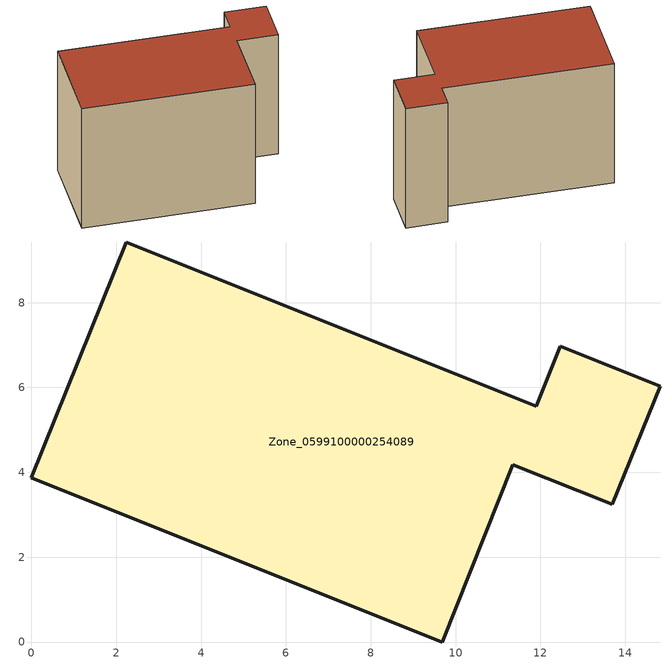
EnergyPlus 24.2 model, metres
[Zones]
Zone_0599100000254089
 floor ground (C_G): 12.46,6.97 14.82,6.03 13.7,3.24 11.35,4.18 9.68,0 0,3.87 2.23,9.43 11.9,5.56 z0
 wall outside (C_F): 2.23,9.43 0,3.87 9.68,0 11.35,4.18 13.7,3.24 14.82,6.03 12.46,6.97 11.9,5.56 2.23,9.43 z0:8.54
 roof outside (C_R): 13.7,3.24 14.82,6.03 12.46,6.97 11.9,5.56 2.23,9.43 0,3.87 9.68,0 11.35,4.18 z8.54
[BUILDING]
Pand.0599100000254089: North Axis=0; Terrain=City; Loads Convergence Tolerance Value=0.04; Temperature Convergence Tolerance Value=0.4; Solar Distribution=FullExterior; Maximum Number of Warmup Days=25; Minimum Number of Warmup Days=1
[Site:Location]
Rotterdam.The.Hague.AP_ZH_NLD Design_Conditions: Latitude=51.96; Longitude=4.45; Time Zone=1; Elevation=-4.5
[SITE:GROUNDTEMPERATURE:BUILDINGSURFACE]
18, 18, 18, 18, 18, 18, 18, 18, 18, 18, 18, 18
[MATERIAL] Thermal Absorptance=0.9; Solar Absorptance=0.7; Visible Absorptance=0.7
Name | Roughness | Thickness | Conductivity | Density | Specific Heat
G.TI.1975-1991 | MediumSmooth | 0.15 | 0.288461 | 540 | 1210
F.TI.1975-1991 | Rough | 0.3 | 0.230769 | 1920 | 840
R.TI.1975-1991 | MediumRough | 0.2 | 0.153846 | 1500 | 1000
[CONSTRUCTION]
C_G: G.TI.1975-1991
C_F: F.TI.1975-1991
C_R: R.TI.1975-1991
[ZONE]
Zone_0599100000254089: Type=1; Multiplier=1; Ceiling Height=Autocalculate; Volume=Autocalculate; Floor Area=autocalculate; Part of Total Floor Area=Yes
[ZONEINFILTRATION:DESIGNFLOWRATE]
Infil_Zone_0599100000254089: Zone or ZoneList or Space or SpaceList=Zone_0599100000254089; Schedule=AlwaysOn; Design Flow Rate Calculation Method=Flow/Area; Flow Rate per Floor Area=0.003; Constant Term Coefficient=1; Temperature Term Coefficient=0; Velocity Term Coefficient=0; Velocity Squared Term Coefficient=0
[HVACTEMPLATE:ZONE:IDEALLOADSAIRSYSTEM]
Zone_0599100000254089: Maximum Heating Supply Air Temperature=50; Minimum Cooling Supply Air Temperature=13; Maximum Heating Supply Air Humidity Ratio=0.0156; Minimum Cooling Supply Air Humidity Ratio=0.0077; Heating Limit=NoLimit; Cooling Limit=NoLimit; Dehumidification Control Type=ConstantSensibleHeatRatio; Cooling Sensible Heat Ratio=0.7; Dehumidification Setpoint=60; Humidification Control Type=None; Humidification Setpoint=30; Outdoor Air Method=None; Outdoor Air Flow Rate per Person=0.00944; Outdoor Air Flow Rate per Zone Floor Area=0; Outdoor Air Flow Rate per Zone=0; Demand Controlled Ventilation Type=None; Outdoor Air Economizer Type=NoEconomizer; Heat Recovery Type=None; Sensible Heat Recovery Effectiveness=0.7; Latent Heat Recovery Effectiveness=0.65
[ZONECONTROL:THERMOSTAT]
ThermostatControl_Zone_0599100000254089: Zone or ZoneList=Zone_0599100000254089; Control Type Schedule=DualSetpointControlType; Control 1=Thermostat_Zone_0599100000254089; Temperature Difference Between Cutout And Setpoint=0
[THERMOSTATSETPOINT:DUALSETPOINT]
Thermostat_Zone_0599100000254089: Heating Setpoint Temperature Schedule=HeatingSetpoint_Zone_0599100000254089; Cooling Setpoint Temperature Schedule=CoolingSetpoint_Zone_0599100000254089
[SCHEDULE:COMPACT]
HeatingSetpoint_Zone_0599100000254089: Through: 12/31, For: AllDays, Until: 24:00, 21
CoolingSetpoint_Zone_0599100000254089: Through: 12/31, For: AllDays, Until: 24:00, 24
DualSetpointControlType: Through: 12/31, For: AllDays, Until: 24:00, 4
AlwaysOn: Through: 12/31, For: AllDays, Until: 24:00, 1
